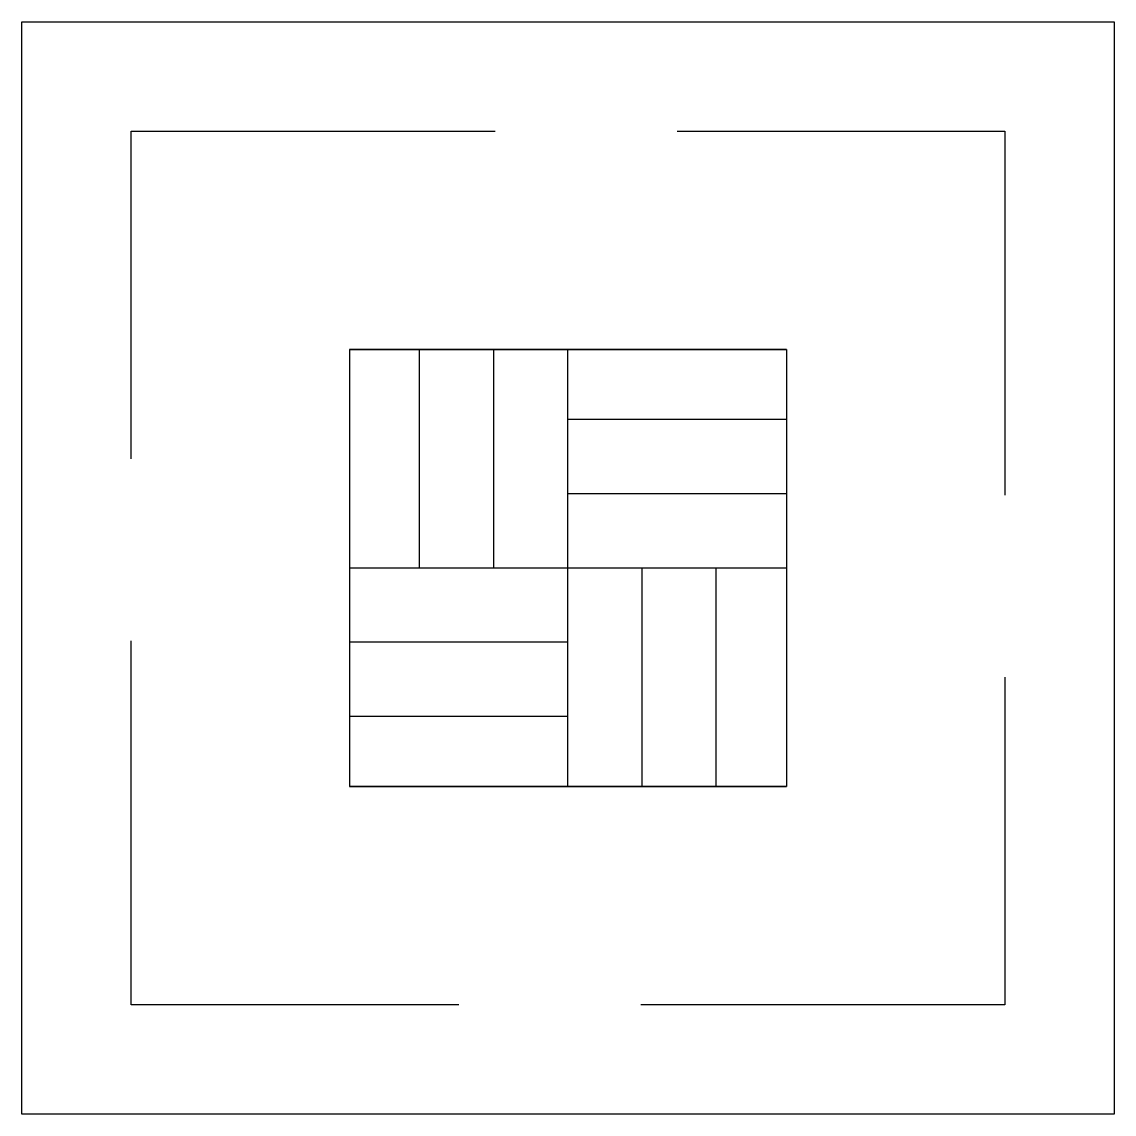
# Model space of a CAD drawing. Header units: millimetres. Extents: x -10152.417 to -10151.667, y -376.219 to -375.469.
import ezdxf

# ---------------------------------------------------------------- set-up
doc = ezdxf.new("R2010")
doc.units = ezdxf.units.MM
doc.linetypes.add('HIDDEN', pattern=[0.375, 0.25, -0.125])
doc.layers.add('Tub_esgoto_caixas', color=2, linetype='Continuous')

msp = doc.modelspace()

# ---------------------------------------------------------------- linework, layer by layer
at = {"layer": 'Tub_esgoto_caixas'}
for p, q in [((-10152.4169, -375.4694), (-10151.6669, -375.4694)), ((-10152.4169, -376.2194), (-10152.4169, -375.4694)), ((-10151.6669, -375.4694), (-10151.6669, -376.2194)), ((-10152.1919, -375.6944), (-10152.1919, -375.9944)), ((-10152.1919, -375.6944), (-10151.8919, -375.6944)), ((-10151.8919, -375.6944), (-10152.1919, -375.6944)), ((-10152.1919, -375.6944), (-10152.1919, -375.9944)), ((-10151.8919, -375.6944), (-10151.8919, -375.9944)), ((-10151.8919, -375.6944), (-10151.8919, -375.9944)), ((-10152.1919, -375.9944), (-10151.8919, -375.9944)), ((-10151.8919, -375.9944), (-10152.1919, -375.9944)), ((-10151.6669, -376.2194), (-10152.4169, -376.2194))]:
    msp.add_line(p, q, dxfattribs=at)
at = {"layer": 'Tub_esgoto_caixas', "color": 1, "linetype": 'HIDDEN'}
for p, q in [((-10152.3419, -376.1444), (-10152.3419, -375.5444)), ((-10152.3419, -375.5444), (-10151.7419, -375.5444)), ((-10151.7419, -375.5444), (-10151.7419, -376.1444)), ((-10151.7419, -376.1444), (-10152.3419, -376.1444))]:
    msp.add_line(p, q, dxfattribs=at)
at = {"layer": 'Tub_esgoto_caixas', "color": 1, "linetype": 'Continuous'}
for p, q in [((-10152.14375, -375.8444), (-10152.14375, -375.6944)), ((-10152.09282, -375.8444), (-10152.09282, -375.6944)), ((-10152.0419, -375.9944), (-10152.0419, -375.6944)), ((-10151.8919, -375.74255), (-10152.0419, -375.74255)), ((-10151.8919, -375.79348), (-10152.0419, -375.79348)), ((-10151.8919, -375.8444), (-10152.1919, -375.8444)), ((-10151.99097, -375.9944), (-10151.99097, -375.8444)), ((-10151.94005, -375.9944), (-10151.94005, -375.8444)), ((-10152.0419, -375.89532), (-10152.1919, -375.89532)), ((-10152.0419, -375.94625), (-10152.1919, -375.94625))]:
    msp.add_line(p, q, dxfattribs=at)

doc.saveas('drawing.dxf')
